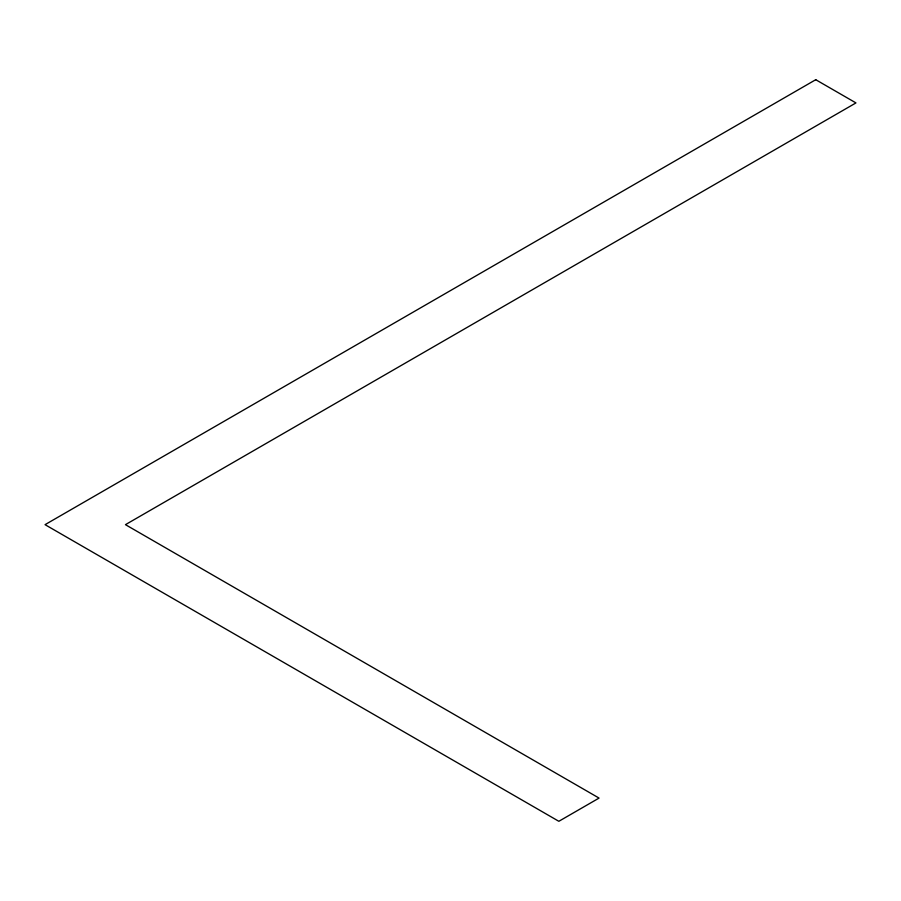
<?xml version="1.0" encoding="UTF-8"?>
<svg xmlns="http://www.w3.org/2000/svg" width="901" height="901" viewBox="0 0 901 901"><rect width="100%" height="100%" fill="white"/><g stroke="black" fill="none" stroke-linecap="round" stroke-linejoin="round"><path stroke-width="1.35" d="M815.743 79.705L45.05 524.664L558.845 821.295L599.052 798.083L125.464 524.664L855.95 102.917L815.743 79.705"/></g></svg>
